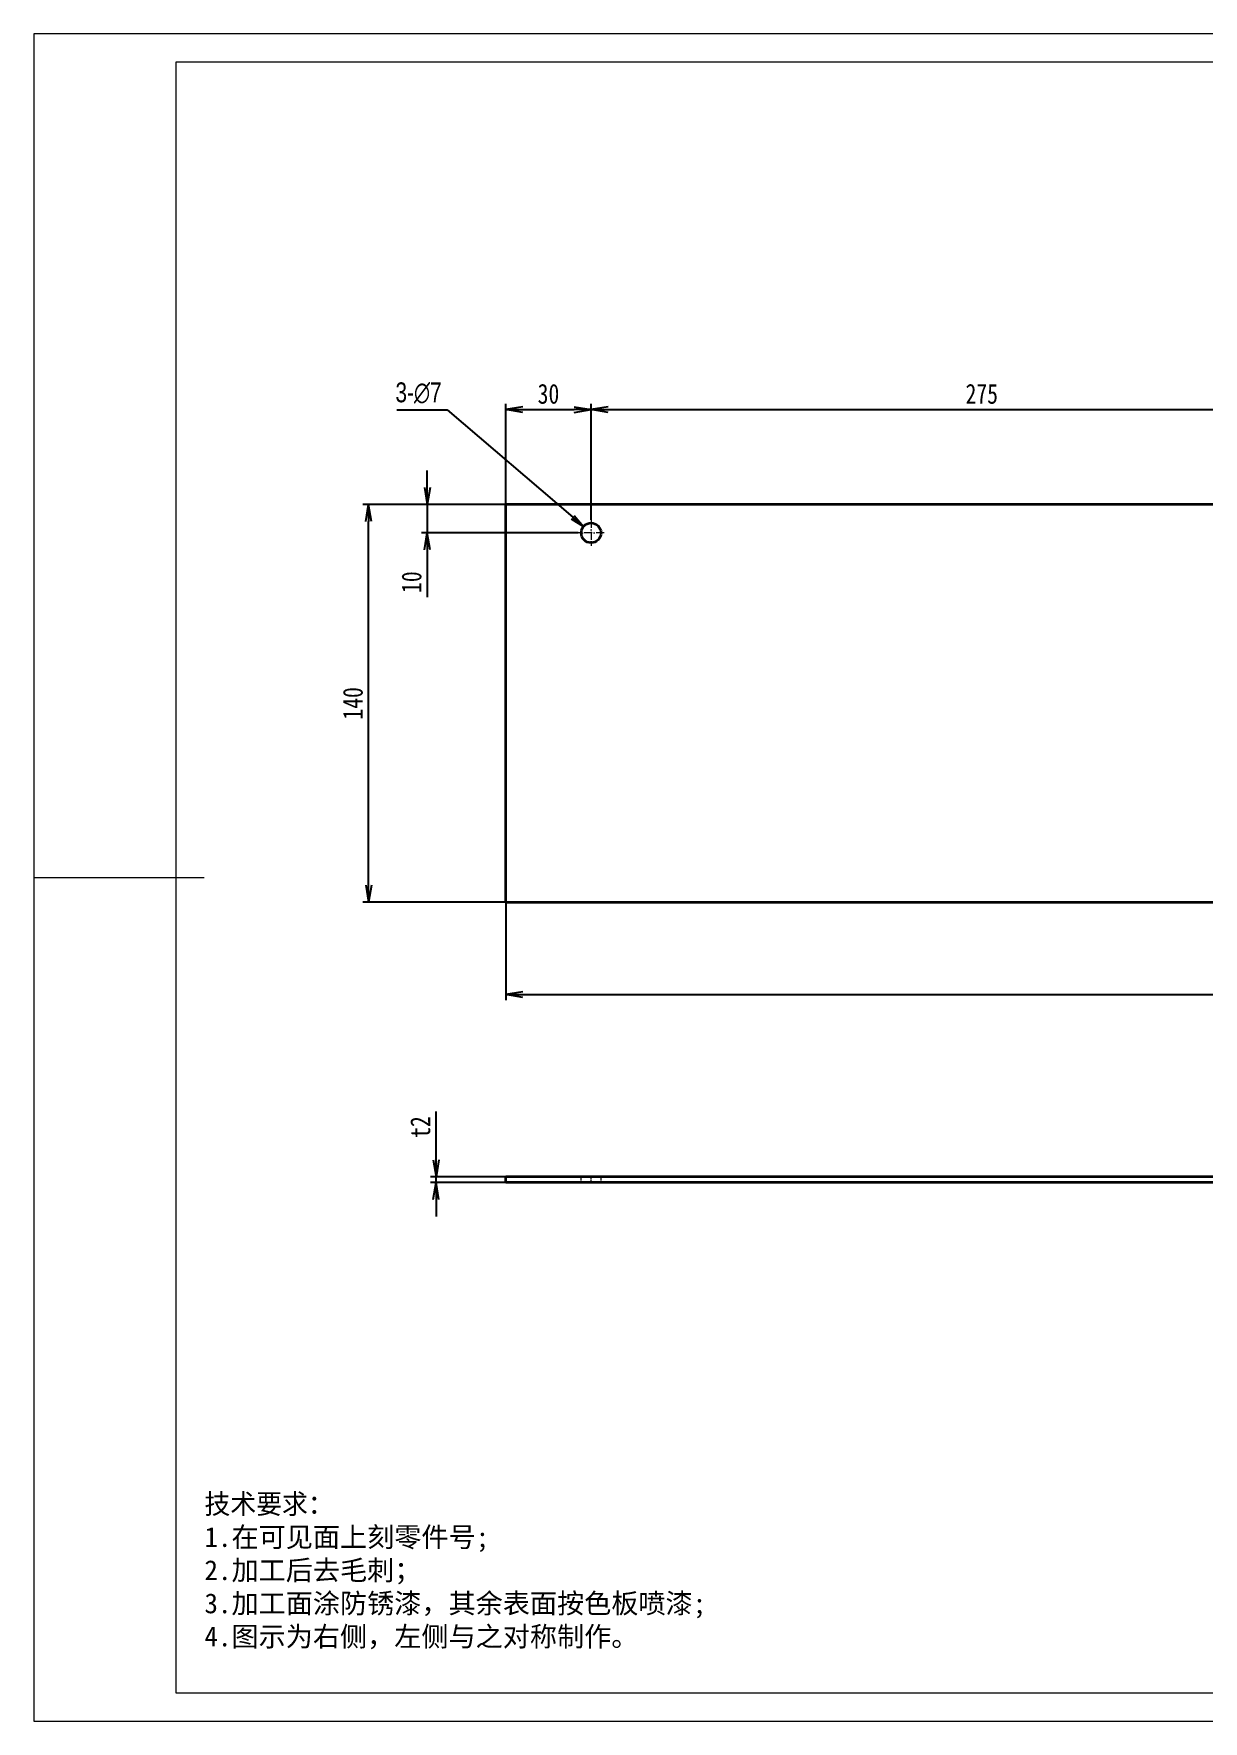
# Model space of a CAD drawing. Header units: millimetres. Extents: x -15766 to 80009, y -9701 to 15159.
# Drawn here: x -8829 to -8418, y 13254 to 13848 of the extents above; entities that cross this region are included whole.
import ezdxf

# ---------------------------------------------------------------- set-up
doc = ezdxf.new("R2010")
doc.units = ezdxf.units.MM
for name, pattern in [('CENTER-HOKUTO_1', [16, 13, -1, 1, -1]), ('DASHDOT', [18.5, 12, -3, 0.5, -3]), ('DASHED', [15, 12, -3]), ('HIDDEN-HOKUTO_1', [2, 1, -1])]:
    doc.linetypes.add(name, pattern=pattern)
doc.layers.get('DEFPOINTS').update_dxf_attribs({"lineweight": 18})
for name, color, linetype, lineweight in [('AM_7', 2, 'CENTER-HOKUTO_1', 18), ('AM_HID', 1, 'HIDDEN-HOKUTO_1', 18), ('AM_VIS', 7, 'Continuous', 18), ('CDRAFT0', 7, 'Continuous', 18), ('DIM', 253, 'Continuous', 20), ('title_frame', 7, 'Continuous', 18), ('word_dim', 9, 'Continuous', 18), ('粗实线层_1', 7, 'Continuous', 15)]:
    doc.layers.add(name, color=color, linetype=linetype, lineweight=lineweight)
doc.styles.add('DIM', font='', dxfattribs={"width": 0.8})
doc.styles.get('DIM').set_extended_font_data('NSimSun')
doc.dimstyles.new('1-2', dxfattribs={"dimscale": 2, "dimtxt": 3.5, "dimasz": 3, "dimexe": 1, "dimexo": 0, "dimgap": 1, "dimtad": 1, "dimdsep": 46, "dimtxsty": 'DIM', "dimblk": 'OPEN', "dimcen": 0, "dimdle": 6, "dimclrd": 256, "dimclre": 256, "dimclrt": 3, "dimazin": 2, "dimtfac": 0.707107, "dimtmove": 0, "dimatfit": 3, "dimfxl": 0, "dimfrac": 2, "dimtolj": 1, "dimarcsym": 0})
doc.dimstyles.new('1-2$3', dxfattribs={"dimscale": 2, "dimtxt": 3.5, "dimasz": 2.5, "dimexe": 1, "dimexo": 0.625, "dimgap": 1.2, "dimtad": 1, "dimtih": 1, "dimtoh": 1, "dimdsep": 46, "dimtxsty": 'DIM', "dimblk": 'OPEN', "dimcen": 0, "dimdle": 5, "dimclrd": 256, "dimclre": 256, "dimclrt": 3, "dimazin": 2, "dimtfac": 0.5, "dimtofl": 0, "dimtmove": 0, "dimatfit": 3, "dimfxl": 0, "dimtolj": 1, "dimarcsym": 0})

# ---------------------------------------------------------------- blocks, each defined once
blk = doc.blocks.new('*X589')
at = {"layer": 'CDRAFT0'}
for p, q in [((420, 297), (0, 297)), ((0, 297), (0, 0)), ((0, 0), (420, 0))]:
    blk.add_line(p, q, dxfattribs=at)
at = {"layer": '粗实线层_1'}
for p, q in [((415, 292), (25, 292)), ((25, 292), (25, 5)), ((0, 148.5), (30, 148.5)), ((25, 5), (415, 5))]:
    blk.add_line(p, q, dxfattribs=at)
blk = doc.blocks.new('_OPEN')
at = {"color": 0, "linetype": 'ByBlock', "lineweight": -2}
for p, q in [((-1, 0.166667), (0, 0)), ((-1, -0.166667), (0, 0)), ((0, 0), (-1, 0))]:
    blk.add_line(p, q, dxfattribs=at)
blk = doc.blocks.new('*D1106')
at = {"layer": 'DEFPOINTS', "color": 0, "transparency": 16777216}
for p in [(-8663.16, 13542.03), (-8053.16, 13542.03), (-8053.16, 13509.53)]:
    blk.add_point(p, dxfattribs=at)
at = {"layer": 'DIM', "linetype": 'Continuous', "lineweight": -2, "transparency": 16777216}
for p, q in [((-8663.16, 13542.03), (-8663.16, 13507.53)), ((-8053.16, 13542.03), (-8053.16, 13507.53)), ((-8657.16, 13509.53), (-8059.16, 13509.53))]:
    blk.add_line(p, q, dxfattribs=at)
at = {"layer": 'DIM', "lineweight": -2, "transparency": 16777216, "xscale": 6, "yscale": 6, "zscale": 6, "rotation": 180}
blk.add_blockref('_OPEN', (-8663.16, 13509.53), dxfattribs=at)
at = {"layer": 'DIM', "lineweight": -2, "transparency": 16777216, "xscale": 6, "yscale": 6, "zscale": 6}
blk.add_blockref('_OPEN', (-8053.16, 13509.53), dxfattribs=at)
at = {"layer": 'DIM', "color": 3, "transparency": 16777216, "insert": (-8358.16, 13515.03), "char_height": 7, "attachment_point": 5, "style": 'DIM'}
blk.add_mtext('\\A1;610', dxfattribs=at)
blk = doc.blocks.new('*D1107')
at = {"layer": 'DEFPOINTS', "color": 0, "transparency": 16777216}
for p in [(-8711.46, 13682.03), (-8661.13, 13682.03), (-8663.16, 13542.03)]:
    blk.add_point(p, dxfattribs=at)
at = {"layer": 'DIM', "linetype": 'Continuous', "lineweight": -2, "transparency": 16777216}
for p, q in [((-8661.13, 13682.03), (-8713.46, 13682.03)), ((-8711.46, 13548.03), (-8711.46, 13676.03)), ((-8663.16, 13542.03), (-8713.46, 13542.03))]:
    blk.add_line(p, q, dxfattribs=at)
at = {"layer": 'DIM', "lineweight": -2, "transparency": 16777216, "xscale": 6, "yscale": 6, "zscale": 6}
for p, rotation in [((-8711.46, 13682.03), 90), ((-8711.46, 13542.03), 270)]:
    blk.add_blockref('_OPEN', p, dxfattribs=dict(at, rotation=rotation))
at = {"layer": 'DIM', "color": 3, "transparency": 16777216, "insert": (-8716.96, 13612.03), "char_height": 7, "attachment_point": 5, "rotation": 90, "style": 'DIM'}
blk.add_mtext('\\A1;140', dxfattribs=at)
blk = doc.blocks.new('*D1108')
at = {"layer": 'DEFPOINTS', "color": 0, "transparency": 16777216}
for p in [(-8633.16, 13715.45), (-8663.16, 13682.03), (-8633.16, 13676.58)]:
    blk.add_point(p, dxfattribs=at)
at = {"layer": 'DIM', "linetype": 'Continuous', "lineweight": -2, "transparency": 16777216}
for p, q in [((-8663.16, 13682.03), (-8663.16, 13717.45)), ((-8633.16, 13676.58), (-8633.16, 13717.45)), ((-8657.16, 13715.45), (-8639.16, 13715.45))]:
    blk.add_line(p, q, dxfattribs=at)
at = {"layer": 'DIM', "lineweight": -2, "transparency": 16777216, "xscale": 6, "yscale": 6, "zscale": 6, "rotation": 180}
blk.add_blockref('_OPEN', (-8663.16, 13715.45), dxfattribs=at)
at = {"layer": 'DIM', "lineweight": -2, "transparency": 16777216, "xscale": 6, "yscale": 6, "zscale": 6}
blk.add_blockref('_OPEN', (-8633.16, 13715.45), dxfattribs=at)
at = {"layer": 'DIM', "color": 3, "transparency": 16777216, "insert": (-8648.16, 13720.95), "char_height": 7, "attachment_point": 5, "style": 'DIM'}
blk.add_mtext('\\A1;30', dxfattribs=at)
blk = doc.blocks.new('*D1109')
at = {"layer": 'DEFPOINTS', "color": 0, "transparency": 16777216}
for p in [(-8358.16, 13715.45), (-8633.16, 13676.58), (-8358.16, 13676.58)]:
    blk.add_point(p, dxfattribs=at)
at = {"layer": 'DIM', "linetype": 'Continuous', "lineweight": -2, "transparency": 16777216}
for p, q in [((-8633.16, 13676.58), (-8633.16, 13717.45)), ((-8358.16, 13676.58), (-8358.16, 13717.45)), ((-8627.16, 13715.45), (-8364.16, 13715.45))]:
    blk.add_line(p, q, dxfattribs=at)
at = {"layer": 'DIM', "lineweight": -2, "transparency": 16777216, "xscale": 6, "yscale": 6, "zscale": 6, "rotation": 180}
blk.add_blockref('_OPEN', (-8633.16, 13715.45), dxfattribs=at)
at = {"layer": 'DIM', "lineweight": -2, "transparency": 16777216, "xscale": 6, "yscale": 6, "zscale": 6}
blk.add_blockref('_OPEN', (-8358.16, 13715.45), dxfattribs=at)
at = {"layer": 'DIM', "color": 3, "transparency": 16777216, "insert": (-8495.66, 13720.95), "char_height": 7, "attachment_point": 5, "style": 'DIM'}
blk.add_mtext('\\A1;275', dxfattribs=at)
blk = doc.blocks.new('*D1111')
at = {"layer": 'DEFPOINTS', "color": 0, "transparency": 16777216}
for p in [(-8663.16, 13682.03), (-8690.81, 13672.03), (-8637.71, 13672.03)]:
    blk.add_point(p, dxfattribs=at)
at = {"layer": 'DIM', "linetype": 'Continuous', "lineweight": -2, "transparency": 16777216}
for p, q in [((-8690.81, 13688.03), (-8690.81, 13694.03)), ((-8663.16, 13682.03), (-8692.81, 13682.03)), ((-8690.81, 13682.03), (-8690.81, 13672.03)), ((-8637.71, 13672.03), (-8692.81, 13672.03)), ((-8690.81, 13666.03), (-8690.81, 13649.37))]:
    blk.add_line(p, q, dxfattribs=at)
at = {"layer": 'DIM', "lineweight": -2, "transparency": 16777216, "xscale": 6, "yscale": 6, "zscale": 6}
for p, rotation in [((-8690.81, 13682.03), 270), ((-8690.81, 13672.03), 90)]:
    blk.add_blockref('_OPEN', p, dxfattribs=dict(at, rotation=rotation))
at = {"layer": 'DIM', "color": 3, "transparency": 16777216, "insert": (-8696.31, 13654.7), "char_height": 7, "attachment_point": 5, "rotation": 90, "style": 'DIM'}
blk.add_mtext('\\A1;10', dxfattribs=at)
blk = doc.blocks.new('*D1112')
at = {"layer": 'DEFPOINTS', "color": 0, "transparency": 16777216}
for p in [(-8687.73, 13445.4), (-8663.16, 13445.4), (-8663.16, 13443.4)]:
    blk.add_point(p, dxfattribs=at)
at = {"layer": 'DIM', "linetype": 'Continuous', "lineweight": -2, "transparency": 16777216}
for p, q in [((-8687.73, 13451.4), (-8687.73, 13468.37)), ((-8663.16, 13445.4), (-8689.73, 13445.4)), ((-8663.16, 13443.4), (-8689.73, 13443.4)), ((-8687.73, 13443.4), (-8687.73, 13445.4)), ((-8687.73, 13437.4), (-8687.73, 13431.4))]:
    blk.add_line(p, q, dxfattribs=at)
at = {"layer": 'DIM', "lineweight": -2, "transparency": 16777216, "xscale": 6, "yscale": 6, "zscale": 6}
for p, rotation in [((-8687.73, 13445.4), 270), ((-8687.73, 13443.4), 90)]:
    blk.add_blockref('_OPEN', p, dxfattribs=dict(at, rotation=rotation))
at = {"layer": 'DIM', "color": 3, "transparency": 16777216, "insert": (-8693.23, 13462.88), "char_height": 7, "attachment_point": 5, "rotation": 90, "style": 'DIM'}
blk.add_mtext('\\A1;t2', dxfattribs=at)
blk = doc.blocks.new('*D1113')
at = {"layer": 'DEFPOINTS', "color": 0, "transparency": 16777216}
for p in [(-8635.82, 13674.31), (-8630.5, 13669.76)]:
    blk.add_point(p, dxfattribs=at)
at = {"layer": 'DIM', "linetype": 'Continuous', "lineweight": -2, "transparency": 16777216}
for p, q in [((-8701.57, 13715.38), (-8683.8, 13715.38)), ((-8683.8, 13715.38), (-8639.62, 13677.56))]:
    blk.add_line(p, q, dxfattribs=at)
at = {"layer": 'DIM', "lineweight": -2, "transparency": 16777216, "xscale": 5, "yscale": 5, "zscale": 5, "rotation": 319.4350080313623}
blk.add_blockref('_OPEN', (-8635.82, 13674.31), dxfattribs=at)
at = {"layer": 'DIM', "color": 3, "transparency": 16777216, "insert": (-8693.88, 13721.28), "char_height": 7, "attachment_point": 5, "style": 'DIM'}
blk.add_mtext('\\A1;{\\fMS PGothic|b0|i0|c134|p34;3-\\fMS PGothic|b0|i0|c128|p34;∅7}', dxfattribs=at)

msp = doc.modelspace()

# ---------------------------------------------------------------- linework, layer by layer
at = {"layer": 'AM_7', "linetype": 'DASHDOT', "lineweight": 13, "ltscale": 0.227502}
msp.add_line((-8633.16158, 13676.58152), (-8633.16158, 13667.48142), dxfattribs=at)
at = {"layer": 'AM_7', "linetype": 'DASHDOT', "lineweight": 13, "ltscale": 0.22749}
msp.add_line((-8628.61178, 13672.03147), (-8637.71139, 13672.03147), dxfattribs=at)
at = {"layer": 'AM_7', "linetype": 'DASHDOT', "lineweight": 13, "ltscale": 0.059998}
msp.add_line((-8633.16158, 13443.19749), (-8633.16158, 13445.59739), dxfattribs=at)
at = {"layer": 'AM_HID', "linetype": 'DASHED', "lineweight": 13, "ltscale": 0.05}
for p, q in [((-8636.66158, 13443.39744), (-8636.66158, 13445.39744)), ((-8629.66158, 13443.39744), (-8629.66158, 13445.39744))]:
    msp.add_line(p, q, dxfattribs=at)
at = {"layer": 'AM_VIS', "lineweight": 35}
for p, q in [((-8053.16158, 13682.03147), (-8663.16158, 13682.03147)), ((-8663.16158, 13542.03147), (-8663.16158, 13682.03147)), ((-8663.16158, 13542.03147), (-8053.16158, 13542.03147)), ((-8053.16158, 13445.39744), (-8663.16158, 13445.39744)), ((-8053.16158, 13443.39744), (-8663.16158, 13443.39744))]:
    msp.add_line(p, q, dxfattribs=at)
at = {"layer": 'AM_VIS', "lineweight": 35, "ltscale": 0.05}
msp.add_line((-8663.16158, 13443.39744), (-8663.16158, 13445.39744), dxfattribs=at)
at = {"layer": 'AM_VIS', "lineweight": 35}
msp.add_circle((-8633.16158, 13672.03147), 3.5, dxfattribs=at)

# ---------------------------------------------------------------- block references
at = {"layer": 'title_frame', "xscale": 2, "yscale": 2, "zscale": 2}
msp.add_blockref('*X589', (-8829.31003, 13253.73384), dxfattribs=at)

# ---------------------------------------------------------------- texts
at = {"layer": 'word_dim', "linetype": 'Continuous', "ltscale": 4, "insert": (-8769.24127, 13333.74487), "char_height": 7, "width": 279.2071636, "attachment_point": 1}
msp.add_mtext('{\\C3;技术要求：\\P\\fNSimSun|b0|i0|c134|p49;1\\fSimSun|b0|i0|c134|p49;.在可见面上刻零件号;\\P2.加工后去毛刺；\\P3.加工面涂防锈漆，其余表面按色板喷漆;\\P\\fNSimSun|b0|i0|c134|p49;4\\fSimSun|b0|i0|c134|p49;.图示为右侧，左侧与之对称制作。\\P         }', dxfattribs=at)

# ---------------------------------------------------------------- dimensions: what is measured, and where the dimension line sits
at = {"layer": 'DIM', "color": 3, "true_color": 0x00ff00}
dim = msp.add_diameter_dim_2p(p1=(-8630.50274, 13669.75539), p2=(-8635.82043, 13674.30756), text='{\\fMS PGothic|b0|i0|c134|p34;3-\\fMS PGothic|b0|i0|c128|p34;<>}', dimstyle='1-2$3', dxfattribs=at)
dim.commit()
dim.dimension.update_dxf_attribs({"geometry": '*D1113', "text_midpoint": (-8693.88411, 13715.38022), "dimtype": 163})
for base, p1, p2, picture, middle in [((-8633.16158, 13715.45304), (-8663.16158, 13682.03147), (-8633.16158, 13676.58152), '*D1108', (-8648.16158, 13720.95304)), ((-8358.16158, 13715.45304), (-8633.16158, 13676.58152), (-8358.16158, 13676.58152), '*D1109', (-8495.66158, 13720.95304)), ((-8053.16158, 13509.53484), (-8663.16158, 13542.03147), (-8053.16158, 13542.03147), '*D1106', (-8358.16158, 13515.03484))]:
    dim = msp.add_linear_dim(base=base, p1=p1, p2=p2, dimstyle='1-2', dxfattribs=at)
    dim.commit()
    dim.dimension.update_dxf_attribs({"geometry": picture, "text_midpoint": middle})
for base, p1, p2, picture, middle in [((-8690.81333, 13672.03147), (-8663.16158, 13682.03147), (-8637.71139, 13672.03147), '*D1111', (-8696.31333, 13654.70258)), ((-8711.45769, 13682.03147), (-8663.16158, 13542.03147), (-8661.13391, 13682.03147), '*D1107', (-8716.95769, 13612.03147))]:
    dim = msp.add_linear_dim(base=base, p1=p1, p2=p2, angle=90, dimstyle='1-2', dxfattribs=at)
    dim.commit()
    dim.dimension.update_dxf_attribs({"geometry": picture, "text_midpoint": middle})
dim = msp.add_linear_dim(base=(-8687.73434, 13445.39744), p1=(-8663.16158, 13443.39744), p2=(-8663.16158, 13445.39744), angle=90, dimstyle='1-2', override={"dimpost": 't<>'}, dxfattribs=at)
dim.commit()
dim.dimension.update_dxf_attribs({"geometry": '*D1112', "text_midpoint": (-8693.23434, 13462.88188)})

doc.saveas('drawing.dxf')
